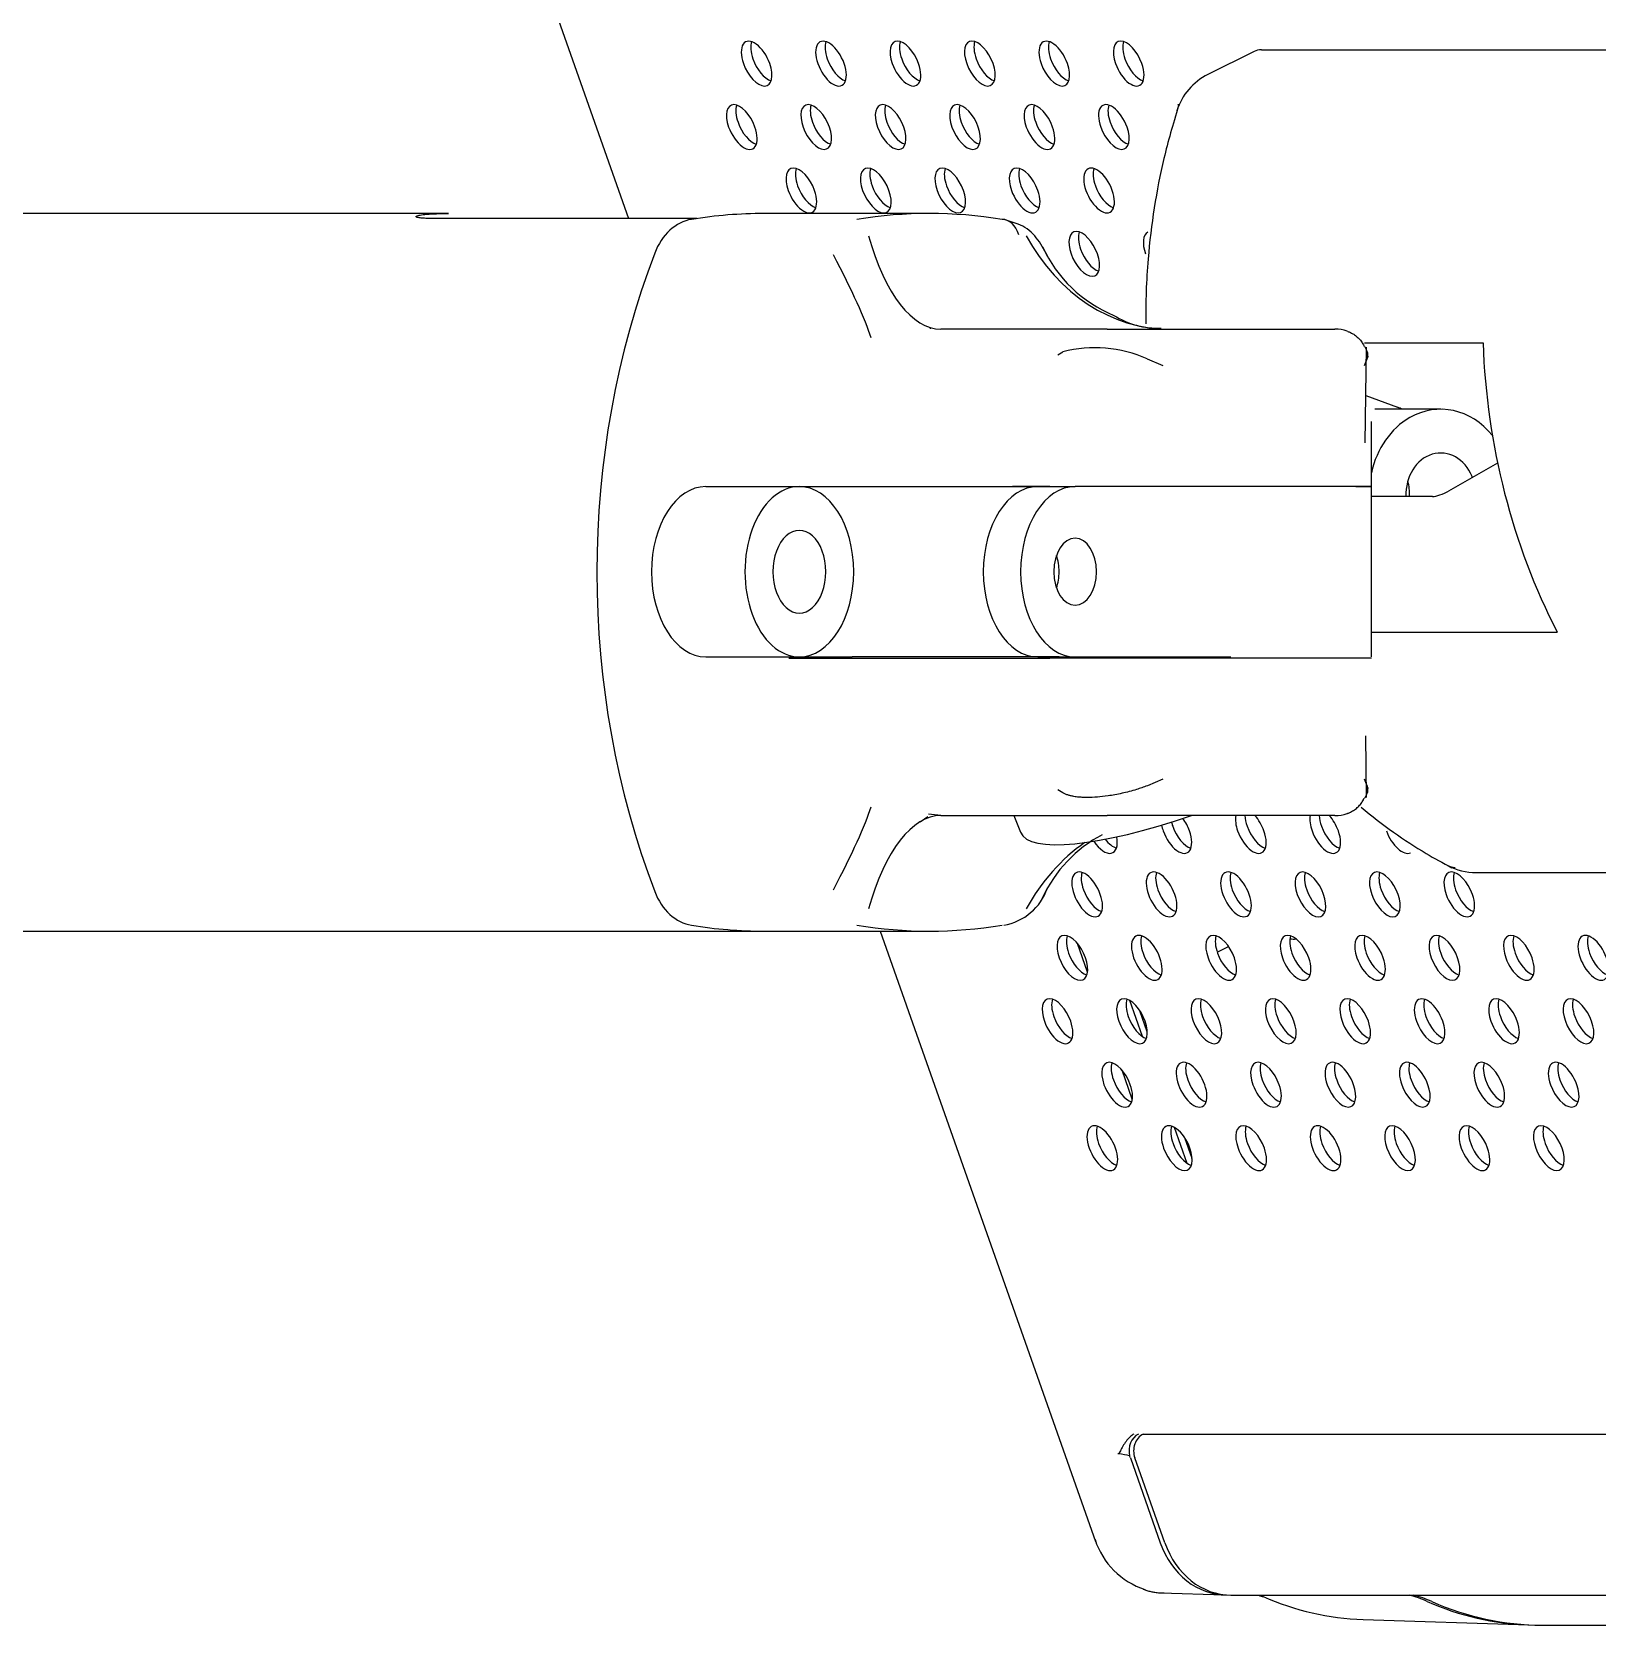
# Model space of a CAD drawing. Header units: millimetres. Extents: x -6176 to 11988, y -1403 to 10916.
# Drawn here: x -5493.3 to -5364.6, y 6287.4 to 6418.4 of the extents above; entities that cross this region are included whole.
import ezdxf

# ---------------------------------------------------------------- set-up
doc = ezdxf.new("R2010")
doc.units = ezdxf.units.MM

# ---------------------------------------------------------------- blocks, each defined once
blk = doc.blocks.new('A$C17CA5FEC')
at = {"color": 0, "linetype": 'Continuous'}
for p, q in [((0.1425566308684267, 1.053844739637498), (0.1656284902743366, 0.9885332649973861)), ((0.2170800245241296, 1.002271829522215), (0.2132789135861444, 1.000373261789719)), ((0.2176857600501236, 1.00240858122379), (0.2501491707079992, 1.00240858122379)), ((0.1508278446163942, 0.9889429973354709), (-0.04449623458082641, 0.9889429973354709)), ((0.1712860149183157, 0.9885332649973861), (0.1496520197543987, 0.9885332649973861)), ((0.1903871446422372, 0.9889429973354709), (0.176788633396292, 0.9889429973354709)), ((0.1975987798922105, 0.9880857058433321), (0.1965371614382079, 0.9884461324272706)), ((0.1904834674742375, 0.9794529172031616), (0.1904749238582397, 0.9795659912379051)), ((0.2049963547721774, 0.9794429973353544), (0.1913215546062332, 0.9794430141173507)), ((0.2049963547721774, 0.9794429973353544), (0.2237396261401017, 0.9794429973353544)), ((0.200955735854194, 0.9773377707952022), (0.2013466159921933, 0.9775751682773262)), ((0.2261730281900967, 0.9783008939557476), (0.2359195967560552, 0.9783008939557476)), ((0.2262309227440937, 0.9700970475569193), (0.2263369244860911, 0.9779641279528732)), ((0.2082988176401628, 0.9769886603771738), (0.2095771578201564, 0.976443008883507)), ((0.2261630809480906, 0.9764430092363909), (0.2263945196220902, 0.9769887492220732)), ((0.2262832058620958, 0.9739773186429375), (0.2288902993740791, 0.973016805248335)), ((0.232434142742072, 0.9728527984680113), (0.227023574300091, 0.9728527984680113)), ((0.2267396261400947, 0.9664929973350809), (0.2267396261400947, 0.971847351784163)), ((0.2371195712900516, 0.9684187621660385), (0.233069330870066, 0.9661081661797652)), ((0.1719941567143124, 0.9664929973350809), (0.1750694876562946, 0.9664929973350809)), ((0.1750694876562946, 0.9664929973350809), (0.1796824840702769, 0.9664929973350809)), ((0.1796824840702769, 0.9664929973350809), (0.1840217868042586, 0.9664929973350809)), ((0.1840217868042586, 0.9664929973350809), (0.185430069478258, 0.9664929973350809)), ((0.185430069478258, 0.9664929973350809), (0.20106592440019, 0.9664929973350809)), ((0.2002809422041949, 0.9664929973350809), (0.1972023240582104, 0.9664929973350809)), ((0.1992877188301989, 0.9664929973350809), (0.2023630497721882, 0.9664929973350809)), ((0.2151636872321347, 0.9664929973350809), (0.2023630497721882, 0.9664929973350809)), ((0.2254552288960952, 0.9664929973350809), (0.2151636872321347, 0.9664929973350809)), ((0.2267396261400947, 0.9664929973350809), (0.2254552288960952, 0.9664929973350809)), ((0.2254552286860942, 0.9664929973350809), (0.226739625916089, 0.9664929973350809)), ((0.2267396261400947, 0.9524929973358667), (0.2267396261400947, 0.9664929973350809)), ((0.2317700373540745, 0.9656756045460497), (0.2267396261400947, 0.9656756045460497)), ((0.2267396261400947, 0.9545321555815462), (0.2420169683860323, 0.9545321555815462)), ((0.1719941567143124, 0.9524929973358667), (0.1750694876562946, 0.9524929973358667)), ((0.1750694876562946, 0.9524929973358667), (0.1796824840702769, 0.9524929973358667)), ((0.1788116604682841, 0.9523929973365739), (0.1972023261422109, 0.9523929975875944)), ((0.1796824840702769, 0.9524929973358667), (0.1840217868042586, 0.9524929973358667)), ((0.185430069478258, 0.9524929973358667), (0.1840217868042586, 0.9524929973358667)), ((0.2010595282721965, 0.9524929973358667), (0.185430069478258, 0.9524929973358667)), ((0.197202324048213, 0.9523929973365739), (0.2002809417042002, 0.9523929973365739)), ((0.1992877188301989, 0.9524929973358667), (0.2023630497721882, 0.9524929973358667)), ((0.2267396260940941, 0.9523929973365739), (0.2002809305781952, 0.9523929973365739)), ((0.2023630497721882, 0.9524929973358667), (0.2151636872321347, 0.9524929973358667)), ((0.2263369253880896, 0.9409218680812046), (0.2262684154920933, 0.9460064115100977)), ((0.2095771765081622, 0.9424429937971581), (0.2083070850181628, 0.9419009840639774)), ((0.2263944317340929, 0.9418974459604215), (0.2261630757480972, 0.9424429941846029)), ((0.20134651840619, 0.9413109490942588), (0.2009557292001958, 0.9415482280601282)), ((0.1896223590462398, 0.9389424234523176), (0.1902479661442342, 0.9393698218864301)), ((0.1913215551302372, 0.9394429973363003), (0.1902995240662406, 0.9395688761742349)), ((0.1913215547262297, 0.9394429788371781), (0.2049963547721774, 0.9394429973363003)), ((0.1973140437622121, 0.9394429869444139), (0.197867928732208, 0.9380702136750187)), ((0.2237396261401017, 0.9394429973363003), (0.2049963547721774, 0.9394429973363003)), ((0.2353473379200537, 0.9347537549256231), (0.2678107485779293, 0.9347537549256231)), ((-0.0704570256067214, 0.9299429973361839), (0.176788633396292, 0.9299429973361839)), ((0.176788633396292, 0.9299429973361839), (0.1903871446422372, 0.9299429973361839)), ((0.1863260235262558, 0.9299429973361839), (0.2040542837081816, 0.8797581034814357)), ((0.2033865041721867, 0.9265648178898118), (0.2025498500801888, 0.9289332057887805)), ((0.2140448649761453, 0.9282241435976175), (0.2149790817461366, 0.9286907634486852)), ((0.2079012628621655, 0.9212812457008113), (0.2068578037221727, 0.9242350542299391)), ((0.2083026625121676, 0.9216765851997479), (0.2076971715601701, 0.9233905999335548)), ((0.2070712906761685, 0.9161339793463412), (0.2062346365841776, 0.9185023672453099)), ((0.2115860493661543, 0.9108504071573407), (0.2105425902281581, 0.9138042156882875)), ((0.2119874490161493, 0.9112457466580963), (0.2113819580641518, 0.9129597613919032)), ((0.2079527009701678, 0.8885926571492746), (0.3401154473816348, 0.8885926571492746)), ((0.2069089342441686, 0.8866335308994167), (0.2068467054281697, 0.8868096872920432)), ((0.2069089904761725, 0.8866335301809158), (0.2093744803601609, 0.879654258284063)), ((0.209743690146162, 0.8796495270780724), (0.2072782002641702, 0.8866287989749253)), ((0.2094134208121616, 0.8755378086298151), (0.2146406093961417, 0.8753691119109135)), ((0.2151789590381341, 0.8753543192306097), (0.3475214631516081, 0.8753543192306097)), ((0.2174129900681265, 0.8753543192306097), (0.2175386485081319, 0.8753064725369768)), ((0.2260510362100945, 0.8733459414052049), (0.2396755489820421, 0.8729062383808923)), ((0.2407583092200341, 0.872882662451957), (0.3731008133335081, 0.872882662451957))]:
    blk.add_line(p, q, dxfattribs=at)
for centre, radius, start, end in [((0.2155131100681373, 0.9959001905735931), 0.004999999999980046, 116.5410765724553, 162.6477914936787), ((0.2097289924621606, 0.9907732912415668), 0.01102587503517372, 204.4252163358409, 247.753073646918), ((0.2092793834841657, 0.986561276291468), 0.007056290696871084, 238.138618217629, 271.2980487420117), ((0.2237396261401017, 0.9764429973365623), 0.002999999999988007, 70.23829727138343, 90), ((0.2039813159801795, 0.9673083903799125), 0.01059945393713909, 65.96262353777205, 104.3928912546995), ((0.2237396261401017, 0.9424429973350925), 0.002999999999987998, 270, 289.6497720863833), ((0.2097290607661577, 0.9281125965044339), 0.01102598878602423, 117.7271731188083, 155.5746777899927), ((0.2353473379200537, 0.9397537549266417), 0.004999999999980049, 242.0496722379856, 270), ((0.1957129552382142, 0.9349983094507479), 0.004631775567161543, 279.8544030326011, 340.6554475060979), ((0.1978705949242041, 0.9339554584257712), 0.002226551164116468, 324.7417213714882, 344.2396248424907), ((0.2101038662961585, 0.8819132945845922), 0.006419479799490131, 198.1758398862598, 251.7054984973109)]:
    blk.add_arc(centre, radius, start, end, dxfattribs=at)
for centre, major_axis, ratio, start_param, end_param in [((0.1761663301422942, 1.001271230585189), (0.0008936785920216046, -0.001789228485725215), 0.498835248, 1.326611453548352, 4.468204107138408), ((0.17694168947029, 1.001658504785155), (0.0008936785920218043, -0.001789228485724992), 0.498835248, 3.590920568578763, 4.468204107138061), ((0.182287689560269, 1.001271230585189), (0.0008936785920216565, -0.001789228485725215), 0.498835248, 1.326611453548605, 4.468204107138399), ((0.1830630488882647, 1.001658504785155), (0.0008936785920216317, -0.001789228485725104), 0.498835248, 3.590920568664322, 4.468204107138378), ((0.1884090489782437, 1.001271230585189), (0.0008936785920217536, -0.001789228485724881), 0.498835248, 1.326611453548253, 4.468204107137784), ((0.1891844083062395, 1.001658504785155), (0.0008936785920216046, -0.001789228485724992), 0.498835248, 3.590920568692888, 4.468204107138097), ((0.1945304083942219, 1.001271230585189), (0.0008936785920215317, -0.001789228485725215), 0.498835248, 1.326611453548626, 4.468204107138419), ((0.1953057677242143, 1.001658504785155), (0.000893678592021604, -0.001789228485725105), 0.498835248, 3.590920568681881, 4.468204107138383), ((0.2006517678121966, 1.001271230585189), (0.0008936785920215553, -0.001789228485725104), 0.498835248, 1.326611453548598, 4.468204107138392), ((0.2014271271401924, 1.001658504785155), (0.0008936785920216814, -0.001789228485725105), 0.498835248, 3.590920568609297, 4.468204107138369), ((0.2067731272301714, 1.001271230585189), (0.0008936785920216062, -0.001789228485725104), 0.498835248, 1.326611453548589, 4.468204107138382), ((0.2075484865581672, 1.001658504785155), (0.0008936785920216804, -0.001789228485725326), 0.498835248, 3.590920568526971, 4.468204107138419), ((0.2193142210041188, 0.9977987583079084), (0.002234196480054286, -0.004473071214313038), 0.498835248, 2.89740778034395, 3.14159265358998), ((0.1761663301422942, 1.001271230585189), (-0.0008936785920215307, 0.001789228485724883), 0.4988352479999999, 1.326611453548552, 4.468204107138083), ((0.17694168947029, 1.001658504785155), (-0.000893678592021631, 0.001789228485725104), 0.498835248, 1.326611453548323, 2.692264738519305), ((0.182287689560269, 1.001271230585189), (-0.0008936785920216544, 0.001789228485725103), 0.498835248, 1.326611453548057, 4.468204107138112), ((0.1830630488882647, 1.001658504785155), (-0.0008936785920217521, 0.001789228485725215), 0.498835248, 1.32661145354859, 2.692264738471161), ((0.1884090489782437, 1.001271230585189), (-0.0008936785920217759, 0.001789228485725326), 0.498835248, 1.326611453548086, 4.468204107138665), ((0.1891844083062395, 1.001658504785155), (-0.0008936785920215799, 0.001789228485725213), 0.4988352479999999, 1.326611453548618, 2.692264738532703), ((0.1945304083942219, 1.001271230585189), (-0.0008936785920215805, 0.001789228485724993), 0.498835248, 1.326611453548569, 4.468204107138361), ((0.1953057677242143, 1.001658504785155), (-0.000893678592021855, 0.001789228485724882), 0.498835248, 1.326611453548236, 2.692264738577832), ((0.2006517678121966, 1.001271230585189), (-0.0008936785920216565, 0.001789228485725215), 0.498835248, 1.326611453548344, 4.468204107138137), ((0.2014271271401924, 1.001658504785155), (-0.0008936785920216057, 0.001789228485725104), 0.498835248, 1.326611453548589, 2.692264738508791), ((0.2067731272301714, 1.001271230585189), (-0.0008936785920216064, 0.001789228485725215), 0.498835248, 1.326611453548352, 4.468204107138669), ((0.2075484865581672, 1.001658504785155), (-0.0008936785920215565, 0.001789228485725104), 0.498835248, 1.326611453548597, 2.692276493616134), ((0.1749480436842958, 0.9960558113143634), (0.0008936785920215586, -0.001789228485725327), 0.498835248, 1.326611453548909, 4.468204107138178), ((0.1757234030142953, 0.9964430855161481), (0.0008936785920216064, -0.001789228485725215), 0.498835248, 3.590917667795071, 4.468204107138408), ((0.1810694031022777, 0.9960558113143634), (0.0008936785920216815, -0.001789228485725215), 0.4988352479999999, 1.326611453548863, 4.468204107138393), ((0.1818447624322701, 0.9964430855161481), (0.0008936785920217326, -0.001789228485724994), 0.4988352479999999, 3.590911832914917, 4.468204107138075), ((0.1871907625202525, 0.9960558113143634), (0.0008936785920215316, -0.001789228485725104), 0.4988352480000001, 1.326611453548602, 4.468204107138393), ((0.1879661218482482, 0.9964430855161481), (0.0008936785920216301, -0.001789228485725104), 0.498835248, 3.59092641984895, 4.468204107138378), ((0.1933121219382272, 0.9960558113143634), (0.0008936785920216803, -0.001789228485725215), 0.498835248, 1.326611453549125, 4.468204107138393), ((0.194087481266223, 0.9964430855161481), (0.0008936785920216544, -0.001789228485725103), 0.498835248, 3.59092641989521, 4.468204107138112), ((0.199433481356202, 0.9960558113143634), (0.0008936785920215799, -0.001789228485725213), 0.4988352479999999, 1.326611453549142, 4.468204107138411), ((0.2002088406841978, 0.9964430855161481), (0.00089367859202173, -0.001789228485724882), 0.498835248, 3.590914750341943, 4.46820410713805), ((0.2055548407741767, 0.9960558113143634), (0.0008936785920215565, -0.001789228485725104), 0.498835248, 1.326611453548597, 4.468204107138392), ((0.2063302001021725, 0.9964430855161481), (0.0008936785920216776, -0.001789228485725215), 0.498835248, 3.590920568683185, 4.468204107138133), ((0.2116762001921515, 0.9960558113143634), (0.0008936785920216777, -0.001789228485725326), 0.498835248, 2.990693925835898, 3.141592653589655), ((0.1749480436842958, 0.9960558113143634), (-0.0008936785920216777, 0.001789228485725103), 0.498835248, 1.326611453548315, 4.46820410713837), ((0.1757234030142953, 0.9964430855161481), (-0.0008936785920216804, 0.001789228485725326), 0.498835248, 1.326611453548626, 2.69226186517607), ((0.1810694031022777, 0.9960558113143634), (-0.0008936785920216057, 0.001789228485725104), 0.498835248, 1.326611453548589, 4.468204107138382), ((0.1818447624322701, 0.9964430855161481), (-0.0008936785920216054, 0.001789228485725215), 0.498835248, 1.326611453548614, 2.69225897563074), ((0.1871907625202525, 0.9960558113143634), (-0.000893678592021952, 0.001789228485725215), 0.498835248, 1.326611453548294, 4.468204107137826), ((0.1879661218482482, 0.9964430855161481), (-0.0008936785920216544, 0.001789228485725326), 0.498835248, 1.326611453548631, 2.692270533779449), ((0.1933121219382272, 0.9960558113143634), (-0.0008936785920217286, 0.001789228485725326), 0.498835248, 1.326611453548618, 4.468204107138411), ((0.194087481266223, 0.9964430855161481), (-0.0008936785920216068, 0.001789228485725326), 0.498835248, 1.326611453548638, 2.69226475476581), ((0.199433481356202, 0.9960558113143634), (-0.0008936785920216539, 0.001789228485725104), 0.4988352479999998, 1.326611453548319, 4.468204107138637), ((0.2002088406841978, 0.9964430855161481), (-0.0008936785920214318, 0.001789228485725215), 0.498835248, 1.326611453548381, 2.6922820921124), ((0.2055548407741767, 0.9960558113143634), (-0.0008936785920217041, 0.001789228485725104), 0.498835248, 1.326611453548311, 4.468204107138103), ((0.2063302001021725, 0.9964430855161481), (-0.0008936785920216785, 0.001789228485725326), 0.498835248, 1.326611453548626, 2.692264738518506), ((0.179851116646276, 0.9908403920435376), (0.0008936785920216295, -0.001789228485725215), 0.4988352479999999, 1.32661145354861, 4.468204107138141), ((0.1806264759742717, 0.9912276662435033), (0.0008936785920217289, -0.001789228485725105), 0.4988352479999999, 3.590920568760368, 4.468204107138361), ((0.1859724760642578, 0.9908403920435376), (0.0008936785920216804, -0.001789228485725326), 0.498835248, 1.326611453548626, 4.468204107138419), ((0.1867478353922536, 0.9912276662435033), (0.0008936785920218522, -0.001789228485725215), 0.498835248, 3.590926329790221, 4.468204107138103), ((0.1920938354822326, 0.9908403920435376), (0.0008936785920215818, -0.001789228485725215), 0.498835248, 1.326611453548618, 4.468204107138411), ((0.1928691948102284, 0.9912276662435033), (0.0008936785920217054, -0.001789228485725326), 0.498835248, 3.590920568584941, 4.468204107138416), ((0.1982151949002073, 0.9908403920435376), (0.0008936785920216544, -0.001789228485725103), 0.498835248, 1.326611453548581, 4.468204107138374), ((0.1989905542282031, 0.9912276662435033), (0.0008936785920216803, -0.001789228485725215), 0.498835248, 3.590920568720658, 4.468204107138133), ((0.2043365543161784, 0.9908403920435376), (0.0008936785920217759, -0.001789228485725326), 0.498835248, 1.326611453548086, 4.468204107138141), ((0.2051119136461779, 0.9912276662435033), (0.0008936785920218025, -0.001789228485724771), 0.498835248, 3.590920568642938, 4.468204107138012), ((0.179851116646276, 0.9908403920435376), (-0.0008936785920216046, 0.001789228485725104), 0.498835248, 1.326611453548589, 4.468204107138383), ((0.1806264759742717, 0.9912276662435033), (-0.0008936785920215308, 0.001789228485725105), 0.4988352480000001, 1.326611453548602, 2.692261895255799), ((0.1859724760642578, 0.9908403920435376), (-0.0008936785920216569, 0.001789228485725327), 0.498835248, 1.32661145354863, 4.468204107138423), ((0.1867478353922536, 0.9912276662435033), (-0.0008936785920216062, 0.001789228485725104), 0.498835248, 1.326611453548589, 2.69225906491333), ((0.1920938354822326, 0.9908403920435376), (-0.0008936785920218038, 0.001789228485724883), 0.4988352479999999, 1.326611453548245, 4.468204107138038), ((0.1928691948102284, 0.9912276662435033), (-0.0008936785920215808, 0.001789228485725438), 0.4988352479999999, 1.326611453548668, 2.692264738471681), ((0.1982151949002073, 0.9908403920435376), (-0.0008936785920217556, 0.001789228485725215), 0.498835248, 1.326611453548327, 4.468204107138122), ((0.1989905542282031, 0.9912276662435033), (-0.0008936785920216803, 0.001789228485725215), 0.498835248, 1.326611453548601, 2.692264738458924), ((0.2043365543161784, 0.9908403920435376), (-0.0008936785920215553, 0.001789228485725104), 0.498835248, 1.326611453548598, 4.468204107138392), ((0.2051119136461779, 0.9912276662435033), (-0.0008936785920217054, 0.001789228485725326), 0.498835248, 1.326611453548622, 2.692264738485726), ((0.1903871446422372, 0.9289429973359802), (5.308860045928023e-16, -0.05999999999983966), 0.7860883541999999, 3.014721118888272, 3.268464188286435), ((0.171318064094315, 0.9835009401504067), (7.351687862770886e-17, 0.004999999999979219), 0.7860883542000001, 0.1268715347223856, 1.118071874371261), ((0.171318064094315, 0.9835009401504067), (4.857033251287528e-17, 0.004999999999979441), 0.7860883542, 0.1268715347218319, 1.118071874371025), ((0.176788633396292, 0.9289429973359802), (1.046419152508613e-14, -0.05999999999983422), 0.7860883542000001, 3.141592653589793, 3.268464188312623), ((0.1767886295462873, 0.9289430373173673), (1.000154761270315e-08, 0.05999996001860902), 0.7860886103, 0.1169331313439199, 0.126871707940443), ((0.196056643738217, 0.9854848653430963), (-0.0004805175575299429, -0.002961266186448348), 0.6131461147999999, 2.281406325259369, 3.240760042039153), ((0.1913215523902352, 0.9974429973353836), (-1.750051804027821e-16, -0.01799998321830389), 0.4030932443, 5.323956293304064, 6.283185307179585), ((0.2100397128341598, 0.9974427026754711), (8.840545732823963e-08, 0.01799968684027844), 0.7942632529999999, 2.182357185161139, 3.141601898148181), ((0.2031182678601837, 0.9856249727708928), (0.0008936785920216038, -0.001789228485724992), 0.4988352479999999, 1.326611453549089, 4.468204107138359), ((0.2038936271881795, 0.9860122469744965), (0.0008936785920215829, -0.001789228485725215), 0.498835248, 3.590920584583228, 4.468204107138148), ((0.2092396272781585, 0.9856249727708928), (0.0008936785920218036, -0.001789228485725326), 0.4988352479999999, 3.141592653589793, 4.468204107138137), ((0.2101973884521584, 0.9594429973349179), (-3.638737250624323e-17, 0.05999999999975929), 0.7860883542, 1.118071874371161, 2.023520779218621), ((0.2101973884521584, 0.9594429973349179), (2.359597414249133e-16, -0.05999999999975905), 0.7860883542, 4.259664527960959, 5.165113432808424), ((0.1764565633842921, 0.9924928093678318), (0.009267016204423686, -0.01543079824587999), 0.1026499254, 0.4122639162542813, 1.042427401213813), ((0.2031182678601837, 0.9856249727708928), (-0.0008936785920217038, 0.001789228485725548), 0.498835248, 1.326611453548672, 4.468204107138202), ((0.2038936271881795, 0.9860122469744965), (-0.0008936785920219024, 0.001789228485724994), 0.4988352479999998, 1.326611453548515, 2.692264754172103), ((0.2775177492338869, 0.9803987841114576), (3.666255383538175e-15, -0.04950801670518396), 0.8409860231999999, 4.754776428698311, 5.262138340215546), ((0.232434142742072, 0.9658527984684042), (6.695328414390347e-16, -0.006999999999971772), 0.8409860231999999, 2.333307452511763, 3.588924694150395), ((0.232434142742072, 0.9658527984684042), (-4.687363543401593e-16, 0.006999999999971994), 0.8409860231999999, 0.447332040560504, 1.314437830606697), ((0.227023574300091, 0.9658527984684042), (-3.213927663472056e-16, 0.007499999999970271), 0.8409860231999999, 5.915977286621572, 5.982726845496483), ((0.232434142742072, 0.9658527984684042), (7.439587047867365e-16, -0.003399999999985353), 0.8409860231999999, 2.018128367355316, 4.764528460269383), ((0.227023574300091, 0.9658527984684042), (1.991135748561253e-16, 0.00339999999998613), 0.8409860231999999, 4.660249500499873, 5.042156101499216), ((0.232434142742072, 0.9658527984684042), (4.485790360044634e-16, 0.003399999999987464), 0.8409860231999998, 5.131344057877175, 5.159721020945478), ((0.1719941567143124, 0.9594929973354738), (-1.240243106629698e-15, 0.006999999999971994), 0.6394499390999999, 0, 3.141592653589793), ((0.1796824840702769, 0.9594929973354738), (2.492049511790956e-16, 0.006999999999972106), 0.6394499390999999, 5.57e-14, 3.141592653589849), ((0.1796824840702769, 0.9594929973354738), (-1.500308258098633e-16, -0.006999999999972106), 0.6394499390999999, 3.35e-14, 3.141592653589826), ((0.1992877188301989, 0.9594929973354738), (-4.831742492860136e-17, 0.006999999999971994), 0.6394499390999999, 0, 3.141592653589793), ((0.2023630497721882, 0.9594929973354738), (2.735394382038267e-16, 0.006999999999972106), 0.6394499390999999, 6.11e-14, 3.141592653589854), ((0.2325282740260661, 0.9661081661797652), (0.0009273600632868201, 0.0003741701658503415), 0.2340404319, 3.667218549715829, 5.238014876511796), ((0.1796824840702769, 0.9594929973354738), (-7.653241176609853e-19, -0.003399999999987574), 0.6394499391, 1.570796326794897, 4.712388980384691), ((0.2023630497721882, 0.9594929973354738), (4.927408007567735e-17, -0.002749999999988579), 0.6394499390999999, 1.570796326794885, 4.712388980384677), ((0.1992877188301989, 0.9594929973354738), (-6.190121539901948e-19, -0.002749999999988579), 0.6394499390999999, 1.570796326794897, 2.077343062494865), ((0.1796824840702769, 0.9594929973354738), (7.653241176604854e-19, 0.003399999999985353), 0.6394499390999999, 1.570796326794897, 4.712388980384691), ((0.2023630497721882, 0.9594929973354738), (-4.927408007567716e-17, 0.002749999999989469), 0.6394499390999999, 1.570796326794885, 4.712388980384677), ((0.1992877188301989, 0.9594929973354738), (6.190121539903698e-19, 0.002749999999989359), 0.6394499390999998, 4.205842244684878, 4.712388980384691), ((0.1764571288542953, 0.9263921135443525), (0.009265783303688517, 0.01543215750444545), 0.1026459379, 5.240772640776394, 5.870911641828145), ((0.1913213889562329, 0.9214432919980027), (-5.86922167394728e-08, -0.01799968684040078), 0.4030881564999999, 3.141588626084054, 4.100833337406009), ((0.2140967298401435, 0.9446181915773195), (0.01622880110752007, 0.006547977902382032), 0.2340404319, 3.141592653589793, 4.485247929666833), ((0.2168179996921324, 0.9381798503800383), (0.000893678592021704, -0.001789228485724993), 0.4988352479999999, 3.713559110586719, 4.468204107138079), ((0.2175933590201282, 0.938567124581823), (0.0008936785920217561, -0.001789228485724993), 0.498835248, 3.973236130544815, 4.468204107137809), ((0.2168179996921324, 0.9381798503800383), (0.000893678592021704, -0.001789228485724993), 0.4988352479999999, 1.326611453548548, 2.081256450100038), ((0.2229393591101072, 0.9381798503800383), (0.0008936785920215068, -0.001789228485725214), 0.498835248, 3.713559110586404, 4.468204107138424), ((0.223714718438103, 0.938567124581823), (0.0008936785920217535, -0.001789228485725326), 0.4988352479999999, 3.973236130544989, 4.468204107138408), ((0.2229393591101072, 0.9381798503800383), (0.0008936785920215068, -0.001789228485725214), 0.498835248, 1.32661145354863, 2.087976795556117), ((0.2106966402741577, 0.9381798503800383), (0.0008936785920216552, -0.001789228485725326), 0.498835248, 4.206487538658847, 4.468204107138424), ((0.2106966402741577, 0.9381798503800383), (-0.0008936785920217028, 0.001789228485725215), 0.4988352479999999, 1.326611453548336, 4.468204107138392), ((0.2114719996041501, 0.938567124581823), (0.0008936785920215799, -0.001789228485725213), 0.4988352479999999, 4.284709963307344, 4.468204107138411), ((0.2114719996041501, 0.938567124581823), (-0.0008936785920216057, 0.001789228485725104), 0.498835248, 1.326611453548589, 2.692259927538834), ((0.2106966402741577, 0.9381798503800383), (0.0008936785920216552, -0.001789228485725326), 0.498835248, 1.32661145354863, 1.917393989847716), ((0.2168179996921324, 0.9381798503800383), (-0.0008936785920216054, 0.001789228485725215), 0.498835248, 1.326611453548352, 4.468204107138146), ((0.2175933590201282, 0.938567124581823), (-0.0008936785920216309, 0.001789228485724993), 0.4988352479999999, 1.326611453548298, 2.692264752017143), ((0.2229393591101072, 0.9381798503800383), (-0.0008936785920216551, 0.001789228485724881), 0.498835248, 1.326611453548008, 4.468204107138586), ((0.223714718438103, 0.938567124581823), (-0.0008936785920216054, 0.001789228485725215), 0.498835248, 1.326611453548614, 2.692255102978882), ((0.229060718528082, 0.9381798503800383), (-0.0008936785920217289, 0.001789228485725105), 0.4988352479999999, 1.326611453548569, 3.141592653589793), ((0.2100397057841548, 0.9214429973362712), (5.74149918240122e-16, 0.017999983218303), 0.7942598752000001, 0.501793819331113, 0.95922787719487), ((0.2045752808561829, 0.9381798503800383), (-0.0008936785920217297, 0.001789228485724771), 0.498835248, 1.802470845116186, 4.202172477847884), ((0.2053506401861753, 0.938567124581823), (-0.0008936785920216544, 0.001789228485725326), 0.498835248, 1.943299580165473, 2.692264752040254), ((0.2353473379200537, 0.9397537549266417), (0.002343529601321622, 0.004416771332945469), 0.4940968584000001, 3.141592653589601, 3.397989197111324), ((0.2033569944001883, 0.9329644311092125), (0.0008936785920216544, -0.001789228485725326), 0.498835248, 1.326611453548369, 4.468204107138424), ((0.2041323537281841, 0.9333517053091782), (0.000893678592021507, -0.001789228485725105), 0.4988352479999999, 3.590925375299928, 4.468204107138399), ((0.209478353818163, 0.9329644311092125), (0.0008936785920215553, -0.001789228485725104), 0.498835248, 1.326611453548598, 4.468204107138392), ((0.2102537131461588, 0.9333517053091782), (0.0008936785920218273, -0.001789228485725326), 0.4988352479999999, 3.59093975511709, 4.468204107138132), ((0.2155997132361378, 0.9329644311092125), (0.0008936785920217552, -0.001789228485725326), 0.4988352479999999, 1.326611453548614, 4.468204107138408), ((0.2163750725641336, 0.9333517053091782), (0.0008936785920216057, -0.001789228485725104), 0.498835248, 3.590920568627429, 4.468204107138382), ((0.2217210726541126, 0.9329644311092125), (0.0008936785920216787, -0.001789228485725104), 0.498835248, 1.326611453548577, 4.46820410713837), ((0.2224964319821083, 0.9333517053091782), (0.0008936785920218551, -0.001789228485725106), 0.4988352479999999, 3.583947903779722, 4.468204107137817), ((0.2278424320720873, 0.9329644311092125), (0.0008936785920218525, -0.001789228485724771), 0.498835248, 1.326611453548474, 4.468204107138266), ((0.2286177914000831, 0.9333517053091782), (0.0008936785920216301, -0.001789228485725104), 0.498835248, 3.590920582193666, 4.468204107138378), ((0.2339637914880583, 0.9329644311092125), (0.0008936785920215539, -0.001789228485725214), 0.498835248, 1.326611453548622, 4.468204107138154), ((0.2347391508180579, 0.9333517053091782), (0.0008936785920217286, -0.001789228485725326), 0.498835248, 3.590920582150006, 4.468204107138411), ((0.171318064094315, 0.9353850545230671), (1.716641688899097e-16, -0.004999999999979328), 0.7860883542000001, 5.165113432808299, 6.156313772456112), ((0.171318064094315, 0.9353850545230671), (8.166020133349714e-16, -0.004999999999978885), 0.7860883542, 5.165113432808242, 6.156313772455809), ((0.2033569944001883, 0.9329644311092125), (-0.0008936785920215578, 0.001789228485725104), 0.4988352480000001, 1.326611453548597, 4.468204107138392), ((0.2041323537281841, 0.9333517053091782), (-0.000893678592021655, 0.001789228485725215), 0.498835248, 1.326611453548344, 2.692260009104704), ((0.209478353818163, 0.9329644311092125), (-0.0008936785920218799, 0.001789228485725105), 0.498835248, 1.32661145354802, 4.468204107138075), ((0.2102537131461588, 0.9333517053091782), (-0.0008936785920217054, 0.001789228485725326), 0.498835248, 1.32661145354836, 2.692260008995184), ((0.2155997132361378, 0.9329644311092125), (-0.0008936785920216038, 0.001789228485724992), 0.4988352479999999, 1.326611453548565, 4.468204107138359), ((0.2163750725641336, 0.9333517053091782), (-0.0008936785920216291, 0.001789228485725326), 0.498835248, 1.326611453548373, 2.692264738510935), ((0.2217210726541126, 0.9329644311092125), (-0.0008936785920215786, 0.001789228485725215), 0.498835248, 1.326611453548618, 4.468204107138411), ((0.2224964319821083, 0.9333517053091782), (-0.000893678592021777, 0.001789228485725215), 0.498835248, 1.326611453548323, 2.6922600090274), ((0.2278424320720873, 0.9329644311092125), (-0.0008936785920216535, 0.001789228485725215), 0.4988352479999999, 1.326611453548344, 4.468204107138137), ((0.2286177914000831, 0.9333517053091782), (-0.0008936785920216787, 0.001789228485725104), 0.498835248, 1.326611453548315, 2.692264751845612), ((0.2339637914880583, 0.9329644311092125), (-0.0008936785920216804, 0.001789228485725326), 0.498835248, 1.326611453548364, 4.468204107138158), ((0.2347391508180579, 0.9333517053091782), (-0.0008936785920216317, 0.001789228485725104), 0.498835248, 1.326611453548323, 2.692264751785975), ((0.176788633396292, 0.9899429973356746), (2.514693819665993e-16, 0.05999999999974285), 0.7860883541999999, 3.014721118866789, 3.141592653589793), ((0.176788633396292, 0.9899429973356746), (-5.862714223176124e-15, 0.05999999999973876), 0.7860883542, 3.014721118866722, 3.141592653589717), ((0.1903871446422372, 0.9899429973356746), (-5.703685630783616e-15, 0.05999999999971663), 0.7860883541999999, 3.014721118888105, 3.268464188286389), ((0.2021387079441936, 0.9277490118383867), (0.0008936785920216317, -0.001789228485725326), 0.498835248, 1.326611453548373, 4.468204107138165), ((0.2029140672721823, 0.9281362860401714), (0.0008936785920218772, -0.00178922848572477), 0.498835248, 3.590920582003089, 4.468204107138263), ((0.2082600673621684, 0.9277490118383867), (0.0008936785920215552, -0.001789228485725215), 0.4988352479999999, 1.326611453548622, 4.468204107138416), ((0.2090354266901642, 0.9281362860401714), (0.000893678592021135, -0.001789228485724548), 0.498835248, 3.590920568657769, 4.468204107138075), ((0.2143814267781394, 0.9277490118383867), (0.0008936785920217299, -0.001789228485724771), 0.498835248, 1.326611453548494, 4.468204107137764), ((0.2151567861081389, 0.9281362860401714), (0.0008936785920212566, -0.001789228485724216), 0.498835248, 3.590920568618224, 4.46820410713798), ((0.2205027861961142, 0.9277490118383867), (0.0008936785920218274, -0.001789228485725438), 0.498835248, 1.326611453548626, 4.468204107138419), ((0.2212781455261137, 0.9281362860401714), (0.000893678592021507, -0.001789228485725105), 0.4988352479999999, 3.590920568659022, 4.468204107138399), ((0.2189961791701194, 0.9329771118718782), (0.001787357184042392, -0.003578456971449654), 0.4988352479999999, 5.918667173139768, 6.039000433933084), ((0.2189961791701194, 0.9329771118718782), (-0.001787357184043956, 0.003578456971450208), 0.498835248, 2.897407780343525, 3.006109314214279), ((0.2266241456140889, 0.9277490118383867), (0.0008936785920216309, -0.001789228485724993), 0.4988352479999999, 1.326611453549084, 4.46820410713809), ((0.2273995049420918, 0.9281362860401714), (0.000893678592021604, -0.001789228485725105), 0.498835248, 3.590925293642822, 4.468204107138383), ((0.2327455050320637, 0.9277490118383867), (0.0008936785920216819, -0.001789228485725326), 0.498835248, 1.326611453548626, 4.468204107138419), ((0.2335208643600666, 0.9281362860401714), (0.0008936785920216301, -0.001789228485725104), 0.498835248, 3.590915870298538, 4.468204107138116), ((0.2388668644500456, 0.9277490118383867), (0.0008936785920217527, -0.001789228485725216), 0.498835248, 1.326611453548589, 4.468204107138122), ((0.2396422237780413, 0.9281362860401714), (0.0008936785920218038, -0.001789228485724883), 0.4988352479999999, 3.590920568715072, 4.468204107137777), ((0.2449882238680203, 0.9277490118383867), (0.0008936785920217525, -0.001789228485725326), 0.4988352479999999, 1.326611453548614, 4.468204107138408), ((0.2457635831960161, 0.9281362860401714), (0.0008936785920216535, -0.001789228485725215), 0.4988352479999999, 3.590920568682009, 4.468204107138399), ((0.2021387079441936, 0.9277490118383867), (-0.000893678592021704, 0.001789228485724993), 0.4988352479999999, 1.326611453548548, 4.468204107138341), ((0.2029140672721823, 0.9281362860401714), (-0.0008936785920215802, 0.001789228485725104), 0.4988352480000001, 1.326611453548593, 2.692264751688314), ((0.2082600673621684, 0.9277490118383867), (-0.000893678592021206, 0.001789228485724437), 0.4988352480000001, 1.326611453548245, 4.4682041071383), ((0.2090354266901642, 0.9281362860401714), (-0.0008936785920220767, 0.001789228485725881), 0.498835248, 1.32661145354816, 2.692264738497304), ((0.2143814267781394, 0.9277490118383867), (-0.000893678592021356, 0.001789228485724326), 0.4988352479999999, 1.326611453548196, 4.468204107138511), ((0.2151567861081389, 0.9281362860401714), (-0.0008936785920216804, 0.001789228485725326), 0.498835248, 1.326611453548626, 2.692264738522014), ((0.2205027861961142, 0.9277490118383867), (-0.0008936785920216293, 0.001789228485724993), 0.4988352479999999, 1.326611453548299, 4.468204107138353), ((0.2212781455261137, 0.9281362860401714), (-0.0008936785920218263, 0.001789228485725105), 0.498835248, 1.326611453548552, 2.692264738589955), ((0.2266241456140889, 0.9277490118383867), (-0.0008936785920217302, 0.001789228485725215), 0.498835248, 1.326611453548332, 4.468204107138648), ((0.2273995049420918, 0.9281362860401714), (-0.0008936785920218288, 0.001789228485725215), 0.498835248, 1.326611453548315, 2.692269413256574), ((0.2327455050320637, 0.9277490118383867), (-0.0008936785920215565, 0.001789228485725104), 0.498835248, 1.326611453548597, 4.468204107138129), ((0.2335208643600666, 0.9281362860401714), (-0.0008936785920215299, 0.001789228485724993), 0.498835248, 1.326611453548577, 2.692264738455114), ((0.2388668644500456, 0.9277490118383867), (-0.0008936785920217022, 0.001789228485725104), 0.498835248, 1.326611453548311, 4.468204107138628), ((0.2396422237780413, 0.9281362860401714), (-0.0008936785920216057, 0.001789228485725104), 0.498835248, 1.326611453548328, 2.692264738423966), ((0.2449882238680203, 0.9277490118383867), (-0.0008936785920216057, 0.001789228485725104), 0.498835248, 1.326611453548327, 4.468204107138382), ((0.2457635831960161, 0.9281362860401714), (-0.0008936785920216565, 0.001789228485725215), 0.498835248, 1.326611453548605, 2.692264738532651), ((0.2009204214861953, 0.9225335925675608), (0.00089367859202173, -0.001789228485724882), 0.498835248, 1.326611453548257, 4.46820410713805), ((0.2016957808161877, 0.9229208667675266), (0.0008936785920216044, -0.001789228485725215), 0.498835248, 3.590915950980737, 4.468204107137883), ((0.20704178090417, 0.9225335925675608), (0.0008936785920216291, -0.001789228485725215), 0.498835248, 1.32661145354861, 4.468204107138403), ((0.2078171402341695, 0.9229208667675266), (0.00089367859202173, -0.001789228485724993), 0.4988352479999999, 3.59092058170526, 4.468204107137813), ((0.2131631403221448, 0.9225335925675608), (0.0008936785920218526, -0.001789228485725326), 0.498835248, 1.326611453548597, 4.468204107138128), ((0.2139384996501406, 0.9229208667675266), (0.0008936785920216064, -0.001789228485725215), 0.498835248, 3.590911319959746, 4.468204107138145), ((0.2192844997401195, 0.9225335925675608), (0.0008936785920211087, -0.001789228485724327), 0.498835248, 1.326611453548761, 4.468204107138554), ((0.2200598590681153, 0.9229208667675266), (0.0008936785920218288, -0.001789228485725215), 0.498835248, 3.590920581709613, 4.468204107137844), ((0.2254058591580943, 0.9225335925675608), (0.0008936785920214296, -0.001789228485725215), 0.4988352479999998, 1.326611453548644, 4.468204107138175), ((0.2261812184860972, 0.9229208667675266), (0.0008936785920218042, -0.001789228485724771), 0.498835248, 3.590915950820476, 4.468204107137751), ((0.2315272185760691, 0.9225335925675608), (0.0008936785920211087, -0.001789228485724327), 0.498835248, 1.326611453548237, 4.468204107138031), ((0.2323025779040719, 0.9229208667675266), (0.000893678592021604, -0.001789228485725105), 0.498835248, 3.590920581660846, 4.468204107138122), ((0.2376485779940509, 0.9225335925675608), (0.0008936785920210614, -0.00178922848572455), 0.498835248, 1.326611453548819, 4.468204107138088), ((0.2384239373220467, 0.9229208667675266), (0.0008936785920216055, -0.001789228485725437), 0.4988352479999999, 3.590920568575664, 4.46820410713767), ((0.243769937410022, 0.9225335925675608), (0.000893678592021756, -0.001789228485725437), 0.498835248, 1.326611453548638, 4.46820410713817), ((0.2445452967400215, 0.9229208667675266), (0.0008936785920210603, -0.001789228485723994), 0.498835248, 3.590911319984107, 4.468204107137701), ((0.2009204214861953, 0.9225335925675608), (-0.0008936785920215817, 0.001789228485725105), 0.498835248, 1.326611453548593, 4.468204107138387), ((0.2016957808161877, 0.9229208667675266), (-0.0008936785920216291, 0.001789228485725215), 0.498835248, 1.326611453548348, 2.692264751479931), ((0.20704178090417, 0.9225335925675608), (-0.0008936785920217278, 0.001789228485725326), 0.498835248, 1.326611453548356, 4.468204107138148), ((0.2078171402341695, 0.9229208667675266), (-0.0008936785920217541, 0.001789228485725104), 0.4988352479999999, 1.326611453548302, 2.692264751400375), ((0.2131631403221448, 0.9225335925675608), (-0.0008936785920218025, 0.001789228485724771), 0.498835248, 1.326611453548482, 4.468204107138275), ((0.2139384996501406, 0.9229208667675266), (-0.0008936785920214327, 0.001789228485725326), 0.498835248, 1.326611453548144, 2.692255588912894), ((0.2192844997401195, 0.9225335925675608), (-0.0008936785920217303, 0.001789228485725216), 0.498835248, 1.326611453548331, 4.468204107138124), ((0.2200598590681153, 0.9229208667675266), (-0.0008936785920216536, 0.001789228485724993), 0.498835248, 1.326611453548294, 2.692671948085376), ((0.2254058591580943, 0.9225335925675608), (-0.0008936785920215308, 0.001789228485725105), 0.4988352480000001, 1.32661145354834, 4.468204107138393), ((0.2261812184860972, 0.9229208667675266), (-0.0008936785920215806, 0.001789228485725548), 0.498835248, 1.32661145354843, 2.692260170148077), ((0.2315272185760691, 0.9225335925675608), (-0.0008936785920217548, 0.001789228485724881), 0.498835248, 1.326611453548777, 4.468204107138046), ((0.2323025779040719, 0.9229208667675266), (-0.0008936785920217302, 0.001789228485725215), 0.498835248, 1.326611453548331, 2.69226933261454), ((0.2376485779940509, 0.9225335925675608), (-0.0008936785920216565, 0.001789228485725215), 0.498835248, 1.326611453548344, 4.468204107138662), ((0.2384239373220467, 0.9229208667675266), (-0.0008936785920216535, 0.001789228485725215), 0.4988352479999999, 1.326611453548344, 2.69227391384776), ((0.243769937410022, 0.9225335925675608), (-0.0008936785920210593, 0.001789228485724105), 0.498835248, 1.326611453548196, 4.468204107137988), ((0.2445452967400215, 0.9229208667675266), (-0.0008936785920216054, 0.001789228485725215), 0.498835248, 1.32661145354809, 2.692264751333695), ((0.2058234944481754, 0.917318173296735), (0.0008936785920216535, -0.001789228485725215), 0.4988352479999999, 1.326611453548606, 4.468204107138399), ((0.2065988537761712, 0.9177054474985198), (0.0008936785920216062, -0.001789228485725104), 0.498835248, 3.590920581482853, 4.468204107138382), ((0.2119448538661501, 0.917318173296735), (0.0008936785920217535, -0.001789228485725326), 0.4988352479999999, 1.326611453548614, 4.468204107138408), ((0.2127202131941459, 0.9177054474985198), (0.0008936785920216551, -0.001789228485724881), 0.498835248, 3.590925132268076, 4.468204107137801), ((0.2180662132841249, 0.917318173296735), (0.0008936785920216044, -0.001789228485725326), 0.498835248, 1.326611453548377, 4.46820410713817), ((0.2188415726121207, 0.9177054474985198), (0.0008936785920214318, -0.001789228485725327), 0.498835248, 3.590925132299516, 4.468204107138199), ((0.2241875727020997, 0.917318173296735), (0.0008936785920216293, -0.001789228485724993), 0.4988352479999999, 1.326611453548299, 4.468204107138353), ((0.2249629320301025, 0.9177054474985198), (0.000893678592021754, -0.001789228485725215), 0.498835248, 3.590911480104658, 4.468204107138382), ((0.2303089321180778, 0.917318173296735), (0.0008936785920214556, -0.001789228485725104), 0.4988352479999999, 1.326611453548614, 4.468204107138408), ((0.2310842914480773, 0.9177054474985198), (0.0008936785920218286, -0.001789228485724993), 0.498835248, 3.590920568623269, 4.468204107138058), ((0.2364302915360526, 0.917318173296735), (0.0008936785920216551, -0.001789228485725437), 0.498835248, 1.326611453548655, 4.468204107138448), ((0.2372056508640483, 0.9177054474985198), (0.0008936785920217527, -0.001789228485725216), 0.498835248, 3.59092058145724, 4.468204107138382), ((0.2425516509540273, 0.917318173296735), (0.0008936785920217041, -0.001789228485725215), 0.4988352479999999, 1.326611453548597, 4.468204107138392), ((0.2433270102820231, 0.9177054474985198), (0.0008936785920215552, -0.001789228485725215), 0.4988352479999999, 3.590920581409767, 4.468204107138416), ((0.2058234944481754, 0.917318173296735), (-0.0008936785920217022, 0.001789228485725104), 0.498835248, 1.326611453548311, 4.468204107138106), ((0.2065988537761712, 0.9177054474985198), (-0.0008936785920216544, 0.001789228485725326), 0.498835248, 1.326611453548631, 2.692255747984025), ((0.2119448538661501, 0.917318173296735), (-0.0008936785920216054, 0.001789228485725215), 0.498835248, 1.326611453548614, 4.468204107138408), ((0.2127202131941459, 0.9177054474985198), (-0.0008936785920216066, 0.001789228485725437), 0.4988352479999999, 1.326611453548663, 2.692260249580118), ((0.2180662132841249, 0.917318173296735), (-0.0008936785920217077, 0.001789228485724771), 0.4988352479999999, 1.326611453547974, 4.468204107138028), ((0.2188415726121207, 0.9177054474985198), (-0.0008936785920215308, 0.001789228485725105), 0.4988352480000001, 1.32661145354834, 2.692264751105102), ((0.2241875727020997, 0.917318173296735), (-0.0008936785920215808, 0.001789228485725438), 0.4988352479999999, 1.326611453548668, 4.468204107138461), ((0.2249629320301025, 0.9177054474985198), (-0.0008936785920217286, 0.001789228485725326), 0.498835248, 1.326611453548618, 2.69226475115802), ((0.2303089321180778, 0.917318173296735), (-0.0008936785920216301, 0.001789228485725104), 0.498835248, 1.326611453548585, 4.468204107138378), ((0.2310842914480773, 0.9177054474985198), (-0.0008936785920216786, 0.001789228485724993), 0.4988352479999999, 1.32661145354829, 2.692264738587807), ((0.2364302915360526, 0.917318173296735), (-0.0008936785920218526, 0.001789228485724882), 0.4988352479999999, 1.326611453547975, 4.468204107138291), ((0.2372056508640483, 0.9177054474985198), (-0.0008936785920215564, 0.001789228485725214), 0.498835248, 1.326611453548622, 2.692260249542893), ((0.2425516509540273, 0.917318173296735), (-0.000893678592021604, 0.001789228485725105), 0.498835248, 1.32661145354859, 4.468204107138383), ((0.2433270102820231, 0.9177054474985198), (-0.0008936785920217055, 0.001789228485725104), 0.498835248, 1.32661145354831, 2.692264751057597), ((0.2046052079921807, 0.9121027540240902), (0.0008936785920218037, -0.001789228485724993), 0.4988352480000001, 1.326611453548532, 4.468204107138848), ((0.2053805673201765, 0.912490028225875), (0.0008936785920215818, -0.001789228485725215), 0.498835248, 3.590920581290915, 4.468204107138411), ((0.2107265674081518, 0.9121027540240902), (0.0008936785920217525, -0.001789228485725326), 0.4988352479999999, 1.326611453548614, 4.468204107138408), ((0.2115019267381513, 0.912490028225875), (0.0008936785920215063, -0.001789228485725326), 0.498835248, 3.590920581234219, 4.468204107138186), ((0.2168479268261336, 0.9121027540240902), (0.0008936785920215564, -0.001789228485725214), 0.498835248, 1.326611453548622, 4.468204107138154), ((0.217623286156126, 0.912490028225875), (0.0008936785920216054, -0.001789228485725215), 0.498835248, 3.59092058120602, 4.468204107138408), ((0.2229692862441084, 0.9121027540240902), (0.000893678592021532, -0.001789228485725549), 0.4988352480000001, 1.326611453548438, 4.468204107138232), ((0.2237446455721042, 0.912490028225875), (0.0008936785920216819, -0.001789228485725326), 0.498835248, 3.590925052483228, 4.468204107138419), ((0.2290906456620831, 0.9121027540240902), (0.0008936785920215557, -0.001789228485724994), 0.4988352479999999, 1.326611453548573, 4.468204107138366), ((0.2298660049900789, 0.912490028225875), (0.0008936785920217289, -0.001789228485725105), 0.4988352479999999, 3.59092058123814, 4.468204107138098), ((0.2352120050800579, 0.9121027540240902), (0.0008936785920216304, -0.001789228485725326), 0.498835248, 1.326611453548634, 4.468204107138165), ((0.2359873644080537, 0.912490028225875), (0.0008936785920217552, -0.001789228485724993), 0.498835248, 3.590920581126198, 4.468204107138595), ((0.2413333644980327, 0.9121027540240902), (0.0008936785920217065, -0.001789228485724882), 0.498835248, 1.326611453548523, 4.468204107137792), ((0.2421087238260284, 0.912490028225875), (0.0008936785920216057, -0.001789228485725104), 0.498835248, 3.590920581222886, 4.468204107138382), ((0.2046052079921807, 0.9121027540240902), (-0.0008936785920216057, 0.001789228485725104), 0.498835248, 1.326611453548328, 4.468204107138122), ((0.2053805673201765, 0.912490028225875), (-0.0008936785920216544, 0.001789228485725103), 0.498835248, 1.326611453548581, 2.692269173548864), ((0.2107265674081518, 0.9121027540240902), (-0.0008936785920216057, 0.001789228485725104), 0.498835248, 1.326611453548589, 4.468204107138382), ((0.2115019267381513, 0.912490028225875), (-0.0008936785920218526, 0.001789228485724882), 0.4988352479999999, 1.326611453548237, 2.692273596037974), ((0.2168479268261336, 0.9121027540240902), (-0.0008936785920216803, 0.001789228485725215), 0.498835248, 1.326611453548339, 4.468204107138133), ((0.217623286156126, 0.912490028225875), (-0.0008936785920217041, 0.001789228485725215), 0.4988352479999999, 1.326611453548597, 2.692264750893122), ((0.2229692862441084, 0.9121027540240902), (-0.0008936785920217761, 0.001789228485724771), 0.498835248, 1.326611453547963, 4.468204107138542), ((0.2237446455721042, 0.912490028225875), (-0.00089367859202163, 0.001789228485725215), 0.498835248, 1.32661145354861, 2.692264738471829), ((0.2290906456620831, 0.9121027540240902), (-0.0008936785920217303, 0.001789228485725216), 0.498835248, 1.326611453548331, 4.468204107137862), ((0.2298660049900789, 0.912490028225875), (-0.0008936785920215818, 0.001789228485725215), 0.498835248, 1.326611453548356, 2.692260328393956), ((0.2352120050800579, 0.9121027540240902), (-0.0008936785920216069, 0.001789228485724994), 0.4988352479999999, 1.326611453548302, 4.468204107138881), ((0.2359873644080537, 0.912490028225875), (-0.0008936785920216291, 0.001789228485725215), 0.498835248, 1.32661145354861, 2.69226917342126), ((0.2413333644980327, 0.9121027540240902), (-0.0008936785920216535, 0.001789228485725215), 0.4988352479999999, 1.326611453548344, 4.468204107138137), ((0.2421087238260284, 0.912490028225875), (-0.0008936785920216552, 0.001789228485725326), 0.498835248, 1.32661145354863, 2.692273595929521), ((0.2080624994661662, 0.8872097102757834), (-1.267039736142615e-15, 0.001499999999993832), 0.8409860231999999, 0.3976732391124528, 1.840745021001071), ((0.2076837596741683, 0.8872097102757834), (3.888959094229227e-15, 0.001499999999994831), 0.8409860231999999, 0.3976732391169296, 0.7079305555491816), ((0.2084412392561674, 0.8872097102757834), (-2.735255320760514e-16, -0.001499999999993277), 0.8409860232, 3.539265892703207, 5.110062219498856), ((0.1619455504803469, 0.8872097102757834), (0.04533527851809056, -0.0005963300630709821), 0.0303597688, 0.1389002156188836, 0.2489322055688601), ((0.214800276932138, 0.8823643192299642), (-4.212919974362301e-16, 0.00699778331546583), 0.8409860232, 1.968469565909517, 3.146633804127744), ((0.2151789590381341, 0.8823643192299642), (9.94543290126882e-16, 0.007009999999972123), 0.8409860231999997, 1.968469565909601, 3.141592653589793), ((0.2186911927661228, 0.8779130299844837), (0.001152544257934628, 0.002606557448710083), 0.5071289636999999, 3.143748605387546, 3.3447281708649), ((0.2267450779980891, 0.9037526624524617), (3.549280847326236e-11, 0.03041791836810942), 0.8409860232999999, 2.78557798223834, 3.114458228545401), ((0.2270691112240897, 0.8611901729800593), (-1.10804704760059e-14, -0.01455221668444778), 0.8409860231999999, 2.785577981257609, 2.910132849987442), ((0.2274477933320895, 0.8611901729800593), (5.053995448661105e-15, -0.01453999999993882), 0.8409860232, 2.785577981256787, 2.913725234520005), ((0.2403796271140379, 0.9037526624524617), (-2.61780205441e-15, 0.03085778331539133), 0.8409860231999998, 2.785577981256999, 3.11445822710442), ((0.2407583092200341, 0.9037526624524617), (1.394162329786753e-15, 0.03086999999987664), 0.8409860232, 2.785577981257108, 3.141592653589803)]:
    blk.add_ellipse(centre, major_axis=major_axis, ratio=ratio, start_param=start_param, end_param=end_param, dxfattribs=at)
for points, knots in [([(0.2108718942190535, 0.9978056546751759), (0.2103999050115348, 0.996226044042487), (0.2092873138421965, 0.992400748305954), (0.2083246169045836, 0.9862250172391214), (0.2081549178355573, 0.981651451507787), (0.2081708974768901, 0.979882495061247)], [0, 0, 0, 0, 0.0611763936542489, 0.1738083111011922, 0.2451504829609177, 0.2451504829609177, 0.2451504829609177, 0.2451504829609177]), ([(0.1496520197545905, 0.9885332649992051), (0.1495514691464876, 0.9885336250281398), (0.1493504197774556, 0.9885343449041102), (0.149087058885371, 0.9885408633690531), (0.1488528743514692, 0.9885511252068682), (0.1486513047241829, 0.9885652686843969), (0.148482416979995, 0.9885828716196556), (0.1483471997171222, 0.98860359952414), (0.1482463767170046, 0.9886270351507846), (0.1481808579657553, 0.9886527400303748), (0.1481508663618811, 0.9886801780994574), (0.1481563318391892, 0.9887087776460248), (0.1482210814651452, 0.9887549866107292), (0.1484541161227924, 0.988818355710464), (0.1490072947776255, 0.988886521448876), (0.1497972963996261, 0.9889321721057058), (0.1504635555429132, 0.9889429692029807), (0.1508258988520339, 0.9889429973354709), (0.1508278390002715, 0.9889429973318329)], [0, 0, 0, 0, 0.0227162951446775, 0.0454208770263914, 0.0681229702627503, 0.0908264776621766, 0.1135317526423264, 0.136237375817131, 0.1589419311771807, 0.1816457707236052, 0.2043506755594008, 0.227056556773616, 0.2497622710396311, 0.3122330612365378, 0.3747025021414037, 0.4371724560491072, 0.4996435446448991, 0.4999797023508432, 0.4999797023508432, 0.4999797023508432, 0.4999797023508432]), ([(0.2000832986605445, 0.9854217905849509), (0.1998024942637286, 0.9860132725170843), (0.1993089140366848, 0.9869470122321218), (0.1982900037562629, 0.9878685697512992), (0.1977043285515379, 0.9880529852180189), (0.1975987798926013, 0.9880857058433321)], [0, 0, 0, 0, 0.4742832485730449, 0.9187515181489988, 1, 1, 1, 1]), ([(0.2247564959545372, 0.9792653896492993), (0.2247687186768275, 0.9792609825472027), (0.2248602046863084, 0.9792272805734683), (0.2250741521400172, 0.9791354296648933), (0.2253661232196364, 0.978964801191978), (0.2256541971831538, 0.978729033120544), (0.2258949812265669, 0.9784561349679279), (0.2260388848674424, 0.9782258743434795), (0.2261129134772375, 0.978076521480034), (0.2261302160287997, 0.9780392394695809), (0.2261351982015896, 0.9780282924220955)], [0.2366915832776514, 0.2366915832776514, 0.2366915832776514, 0.2366915832776514, 0.2461133077200296, 0.307623521505374, 0.4102666003687199, 0.5128908860403307, 0.6155442910014328, 0.7181350621584006, 0.7415785749378654, 0.7512310556818916, 0.7512310556818916, 0.7512310556818916, 0.7512310556818916]), ([(0.2263945071965665, 0.9769887468901288), (0.2264086583846705, 0.977046022309878), (0.2264369219455418, 0.9771603681765555), (0.2264601313882224, 0.9773864779926953), (0.226434078482562, 0.9775300209093984), (0.2263875363453778, 0.9776197883657005), (0.2263854394049147, 0.9776237007044983)], [0, 0, 0, 0, 0.0588093677862985, 0.11740588357108, 0.2729779780377771, 0.2801252598934215, 0.2801252598934215, 0.2801252598934215, 0.2801252598934215]), ([(0.208307086063158, 0.9419009876710334), (0.2081586117478764, 0.9418433894588816), (0.2078622130175134, 0.9417284031642339), (0.2071668446589712, 0.9415009854292293), (0.2062221852386585, 0.9412607787016896), (0.2051448612648841, 0.9410591865416791), (0.2041869706319943, 0.940947927221714), (0.2034857409483664, 0.9409182666659035), (0.2029473312815, 0.94093348098977), (0.2025552963491322, 0.9409665228049562), (0.2022600150963498, 0.9410112969835609), (0.2020541649199217, 0.9410544330803532), (0.2019328464819878, 0.9410837779669237), (0.2018128570345823, 0.9411169659215375), (0.201694153308793, 0.9411547256113408), (0.2015767399735466, 0.9411987299718021), (0.2014605078220768, 0.9412493352956517), (0.2013845263836345, 0.9412904057735432), (0.2013465191917589, 0.9413109494998935)], [0, 0, 0, 0, 0.0588868938719637, 0.117555276607747, 0.2731679552994594, 0.4287590987377664, 0.551700606934075, 0.6746341465119783, 0.7359693424427916, 0.7973025819913877, 0.8586341099925482, 0.8788253102338697, 0.8990177434846162, 0.919213997079518, 0.939410027234584, 0.9596007342345936, 0.979791817361961, 1, 1, 1, 1]), ([(0.2263854361503519, 0.9412622821146215), (0.226390499486989, 0.9412717210670962), (0.2264043940608289, 0.9412997767649358), (0.2264232021249057, 0.9413488443933602), (0.2264388500997683, 0.9414110343732318), (0.2264479217935289, 0.9414776702124072), (0.2264505289000383, 0.9415493961187167), (0.2264467678728082, 0.9416267015967605), (0.2264364065674016, 0.9417102029347006), (0.2264199193693699, 0.9417997451109841), (0.2264029333787079, 0.9418648368027789), (0.2263944262156912, 0.9418974469954264)], [0.7197487726638748, 0.7197487726638748, 0.7197487726638748, 0.7197487726638748, 0.7369208688089476, 0.7698097859326185, 0.8027153125535716, 0.8356130310394647, 0.8684804228550975, 0.901314829540119, 0.9341383434783964, 0.9670035404073136, 1, 1, 1, 1]), ([(0.2247532254818907, 0.9396194066612225), (0.2247649519579653, 0.9396236178345134), (0.2248556235322141, 0.9396568588326772), (0.2250693226591238, 0.9397480897005153), (0.2253621561131283, 0.9399184409994632), (0.225651607009496, 0.9401543686071818), (0.2258933815772721, 0.9404276684545039), (0.2260367944577197, 0.9406565514345857), (0.2261115323440066, 0.9408065523421101), (0.2261291800658327, 0.940844401371578), (0.226135344559701, 0.9408579449082026)], [0.2357966745941575, 0.2357966745941575, 0.2357966745941575, 0.2357966745941575, 0.2448295662831703, 0.3060321533889786, 0.4089229911377045, 0.5117935869743551, 0.6146557212029012, 0.7174974943165422, 0.7392017973402182, 0.7511414247958167, 0.7511414247958167, 0.7511414247958167, 0.7511414247958167]), ([(0.2258947805768017, 0.9401291615413356), (0.2276190927399497, 0.9386917388110305), (0.2301280279222624, 0.9369062133537227), (0.2325769343172439, 0.9355709712363023), (0.2333581277691295, 0.9351512621851725)], [0.8666612307992408, 0.8666612307992408, 0.8666612307992408, 0.8666612307992408, 0.9637777579829768, 1, 1, 1, 1]), ([(0.2068634665471336, 0.8883492740533256), (0.2067587708379577, 0.8882427171065501), (0.2066526434306155, 0.888118676679369), (0.2064585176784988, 0.8878598875198804), (0.2063701811462337, 0.8877250399600598), (0.2062169893523489, 0.8874646022868546), (0.2061505379078667, 0.8873347872286104), (0.206060136066192, 0.8871573272663227), (0.206031423137965, 0.8871000694653048), (0.2059689930198445, 0.8870044004997908), (0.2059330690725147, 0.886964855111728), (0.2058878768293724, 0.8869708563142922)], [0, 0, 0, 0, 0.2499999999999561, 0.2499999999999561, 0.4999999999999122, 0.4999999999999122, 0.7499999999998683, 0.7499999999998683, 0.8749999999999342, 0.8749999999999342, 1, 1, 1, 1]), ([(0.2079761662208455, 0.8758304765688081), (0.2080680965772004, 0.875795443136667), (0.2082682809039014, 0.8757263234983839), (0.20858703206261, 0.8756402613144019), (0.2089385933643655, 0.8755748511393904), (0.2093138861052282, 0.8755348596769181), (0.2095713894289162, 0.8755370444978325), (0.2097038861597227, 0.8755381887913245)], [0.7305524274425564, 0.7305524274425564, 0.7305524274425564, 0.7305524274425564, 0.7747043572119995, 0.8260453958606534, 0.8807089833634271, 0.9386942118262778, 0.9999709278320243, 0.9999709278320243, 0.9999709278320243, 0.9999709278320243])]:
    blk.add_open_spline(points, degree=3, knots=knots, dxfattribs=at)
for points in [[(0.2264637548127268, 0.9771447344555781), (0.226396020269469, 0.9776635760717909), (0.2262940926101322, 0.9779508992960473), (0.2261579718347093, 0.9780067041283473)], [(0.2261581683619127, 0.9408795496328821), (0.2262942145526168, 0.9409353943647147), (0.2263960975611639, 0.9412226955537335), (0.2264638173875539, 0.9417414531963004)]]:
    blk.add_open_spline(points, degree=3, dxfattribs=at)

msp = doc.modelspace()

# ---------------------------------------------------------------- block references
at = {"color": 0, "xscale": 1000, "yscale": 1000, "zscale": 1000}
msp.add_blockref('A$C17CA5FEC', (-5609.855921383573, 5414.52818458071), dxfattribs=at)

doc.saveas('drawing.dxf')
